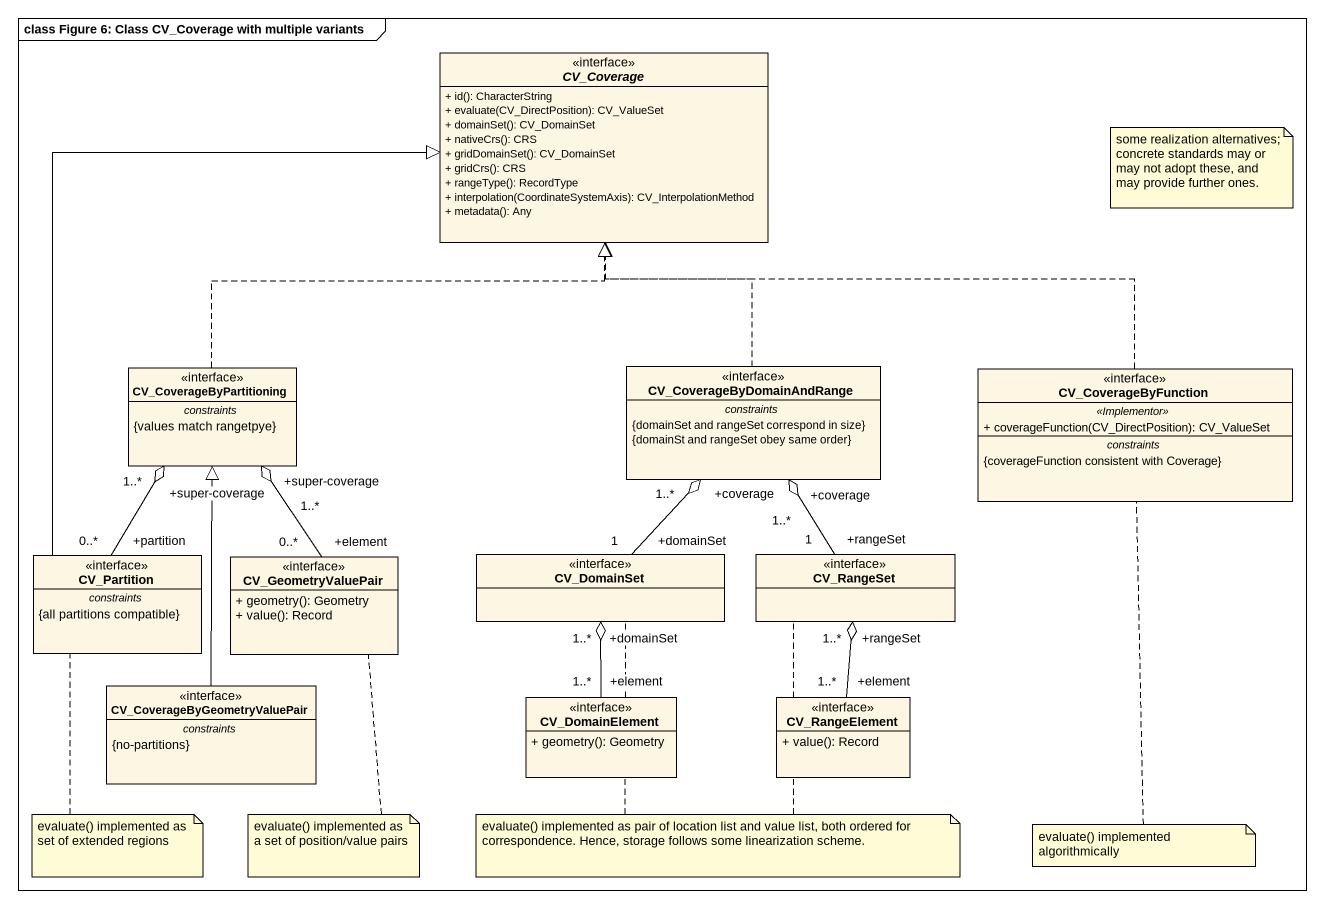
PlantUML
@startuml
mainframe class Figure 6: Class CV_Coverage with multiple variants
hide circle
hide empty members
skinparam classAttributeIconSize 0
abstract class CV_Coverage <<interface>> {
  + id(): CharacterString
  + evaluate(CV_DirectPosition): CV_ValueSet
  + domainSet(): CV_DomainSet
  + nativeCrs(): CRS
  + gridDomainSet(): CV_DomainSet
  + gridCrs(): CRS
  + rangeType(): RecordType
  + interpolation(CoordinateSystemAxis): CV_InterpolationMethod
  + metadata(): Any
}
class CV_CoverageByPartitioning <<interface>> {
  -- constraints --
  {values match rangetpye}
}
class CV_CoverageByDomainAndRange <<interface>> {
  -- constraints --
  {domainSet and rangeSet correspond in size}
  {domainSt and rangeSet obey same order}
}
class CV_CoverageByFunction <<interface>> {
  .. <<Implementor>> ..
  + coverageFunction(CV_DirectPosition): CV_ValueSet
  -- constraints --
  {coverageFunction consistent with Coverage}
}
class CV_Partition <<interface>> {
  -- constraints --
  {all partitions compatible}
}
class CV_GeometryValuePair <<interface>> {
  + geometry(): Geometry
  + value(): Record
}
class CV_DomainSet <<interface>>
class CV_RangeSet <<interface>>
class "CV_CoverageByGeometryValuePair" as CV_CoverageByGeometryValuePa <<interface>> {
  -- constraints --
  {no-partitions}
}
class CV_DomainElement <<interface>> {
  + geometry(): Geometry
}
class CV_RangeElement <<interface>> {
  + value(): Record
}
CV_CoverageByPartitioning .up.|> CV_Coverage
CV_CoverageByDomainAndRange .up.|> CV_Coverage
CV_CoverageByFunction .left.|> CV_Coverage
CV_Partition -up-|> CV_Coverage
CV_Partition "+partition\n0..*" -up-o "+super-coverage\n1..*" CV_CoverageByPartitioning
CV_GeometryValuePair "+element\n0..*" -up-o "+super-coverage\n1..*" CV_CoverageByPartitioning
CV_DomainSet "+domainSet\n1" -up-o "+coverage\n1..*" CV_CoverageByDomainAndRange
CV_RangeSet "+rangeSet\n1" -up-o "+coverage\n1..*" CV_CoverageByDomainAndRange
CV_CoverageByGeometryValuePa -up-|> CV_CoverageByPartitioning
CV_DomainElement "+element\n1..*" -up-o "+domainSet\n1..*" CV_DomainSet
CV_RangeElement "+element\n1..*" -up-o "+rangeSet\n1..*" CV_RangeSet
note as N1
  some realization alternatives; concrete standards may or may not adopt these, and may provide further ones.
end note
note bottom of CV_Partition : evaluate() implemented as set of extended regions
note bottom of CV_GeometryValuePair : evaluate() implemented as a set of position/value pairs
note as N4
  evaluate() implemented as pair of location list and value list, both ordered for correspondence. Hence, storage follows some linearization scheme.
end note
N4 .. CV_DomainSet
N4 .. CV_RangeSet
note bottom of CV_CoverageByFunction : evaluate() implemented algorithmically
@enduml
